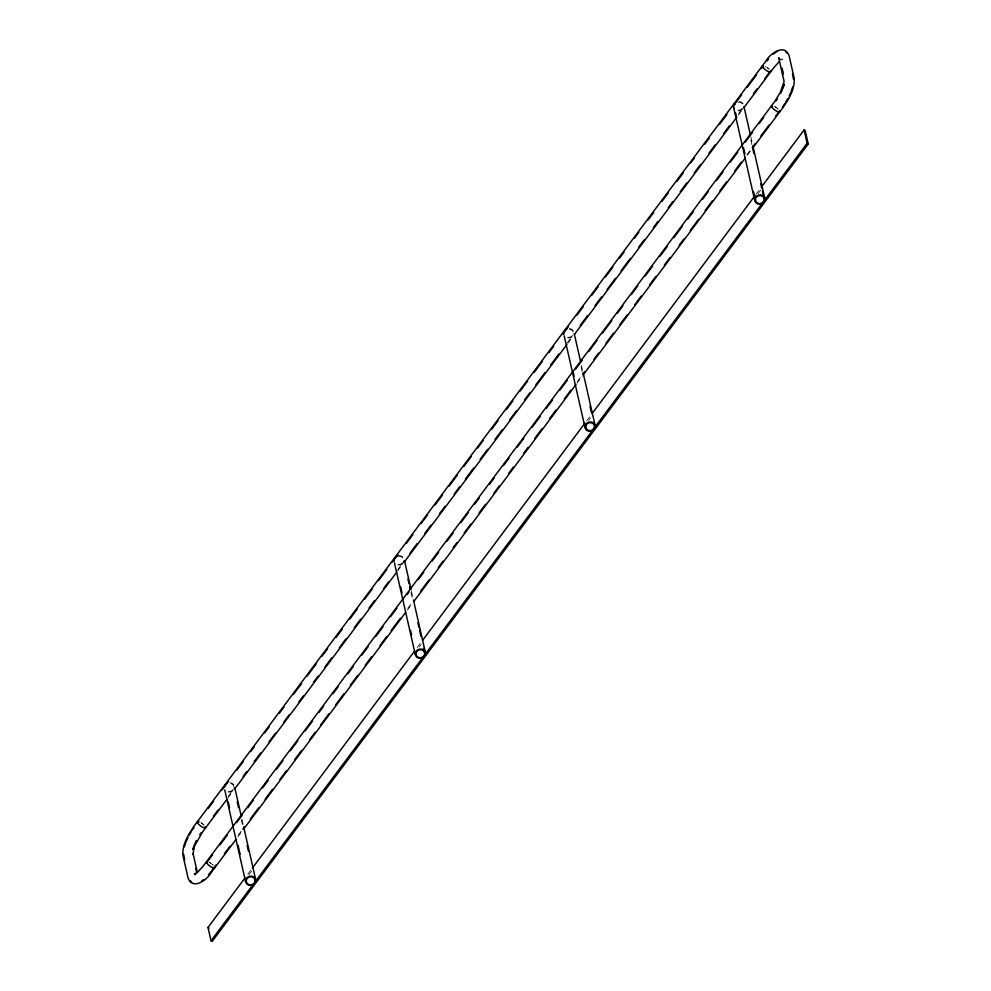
<?xml version="1.0" encoding="UTF-8"?>
<svg xmlns="http://www.w3.org/2000/svg" width="991" height="991" viewBox="0 0 991 991"><rect width="100%" height="100%" fill="white"/><g stroke="black" fill="none" stroke-linecap="round" stroke-linejoin="round"><path stroke-width="0.74" stroke-dasharray="4.96 3.72" d="M228.227 796.368L232.86 790.174M397.75 569.577L402.383 563.384M567.261 342.799L571.894 336.593M738.629 113.531L742.333 108.576M227.905 798.04L232.526 791.834M397.416 571.25L402.978 563.817M567.855 343.22L572.488 337.027M738.295 115.191L742.928 108.998M238.249 835.153L241.953 830.198M407.772 608.363L412.392 602.169M577.282 381.572L581.915 375.378M746.793 154.794L750.497 149.827M237.914 836.813L242.547 830.619M407.437 610.035L412.07 603.829M576.948 383.244L582.51 375.812M747.387 155.215L751.091 150.26M247.8 874.198L251.503 869.243M417.186 647.569L420.89 642.626M586.573 420.952L591.206 414.771M755.96 194.335L759.663 189.38M248.902 874.855L251.677 871.151M419.218 646.999L421.064 644.522M588.604 420.382L590.463 417.905M757.991 193.765L760.766 190.049M781.478 59.163L782.543 59.002M781.49 59.906L782.729 59.708M750.844 136.832L752.553 144.364M750.806 139.991L751.835 144.513M581.457 365.406L582.485 369.928M581.085 367.054L582.113 371.575M411.401 590.97L413.111 598.502M411.017 592.618L412.392 598.638M242.015 819.545L243.39 825.565M241.296 819.681L242.671 825.701M201.024 822.666A5.141 1.486 36.8 0 1 204.121 825.082M767.17 67.438A5.141 1.486 36.8 0 1 769.165 69.122M765.225 66.508A4.41 1.276 36.8 0 1 766.13 67.004M767.084 67.636A4.41 1.276 36.8 0 1 768.793 69.085M201.086 822.964A4.41 1.276 36.8 0 1 203.75 825.045M209.039 862.108A5.141 1.486 36.8 0 1 211.207 863.421M212.272 864.239A5.141 1.486 36.8 0 1 213.214 865.106M774.095 106.148A5.141 1.486 36.8 0 1 778.257 109.146M775.235 107.028A4.41 1.276 36.8 0 1 776.176 107.66M777.08 108.366A4.41 1.276 36.8 0 1 777.885 109.097M209.262 862.492A4.41 1.276 36.8 0 1 211.12 863.619M212.037 864.325A4.41 1.276 36.8 0 1 212.842 865.056M402.445 563.805A5.141 4.67 -12.8 0 1 396.214 564.275M398.283 555.753A5.141 4.67 -12.8 0 1 403.808 558.181M402.755 562.504A4.41 4.001 -12.8 0 1 396.635 563.718M398.407 556.397A4.41 4.001 -12.8 0 1 403.486 559.481M572.166 336.742A5.141 4.67 -12.8 0 1 565.935 337.213M569.342 328.578A5.141 4.67 -12.8 0 1 573.529 331.118M569.28 329.247A4.41 4.001 -12.8 0 1 573.256 333.459M572.476 335.441A4.41 4.001 -12.8 0 1 566.356 336.655M232.724 790.868A5.141 4.67 -12.8 0 1 227.67 791.871M229.9 782.717A5.141 4.67 -12.8 0 1 234.087 785.244M233.034 789.579A4.41 4.001 -12.8 0 1 226.914 790.781M230.953 783.571A4.41 4.001 -12.8 0 1 233.765 786.544M742.792 108.737A5.141 4.67 -12.8 0 1 736.846 110.67M739.063 101.516A5.141 4.67 -12.8 0 1 743.25 104.055M742.197 108.378A4.41 4.001 -12.8 0 1 736.078 109.592M737.849 102.271A4.41 4.001 -12.8 0 1 742.94 105.343"/><path stroke-width="1.49" d="M184.326 846.909L185.775 842.66M192.972 848.63L192.749 849.349L194.224 845.1M784.166 84.991L784.389 84.285L782.915 88.521M792.812 86.713L791.363 90.974M186.197 841.47L187.968 837.643M194.756 843.948L196.354 840.504M780.784 93.117L782.382 89.673M789.17 95.978L790.942 92.151M189.293 835.079L191.498 831.214M785.64 102.42L787.845 98.555M192.316 830.012L193.951 827.621M199.748 834.769L201.26 832.551M775.879 101.07L777.39 98.865M782.37 107.201L784.822 103.609M208.11 808.582L213.672 801.137M222.009 789.988L228.487 781.317M236.824 770.156L243.315 761.484M250.723 751.574L254.427 746.619M264.622 732.981L269.242 726.787M279.437 713.148L284.07 706.955M293.336 694.567L301.673 683.406M307.222 675.973L316.488 663.586M322.05 656.141L327.6 648.709M335.937 637.56L342.428 628.889M349.835 618.966L357.243 609.056M364.663 599.134L372.071 589.224M378.55 580.553L386.886 569.391M392.448 561.959L398.01 554.526M406.347 543.378L412.826 534.694M421.163 523.545L427.641 514.874M435.061 504.952L442.469 495.042M448.948 486.37L457.285 475.209M463.776 466.538L471.183 456.628M477.662 447.944L483.224 440.512M491.561 429.363L498.052 420.68M506.389 409.531L512.867 400.86M520.275 390.937L527.683 381.027M534.174 372.356L542.511 361.195M548.989 352.523L553.622 346.33M562.888 333.93L568.45 326.497M576.787 315.349L583.265 306.665M591.602 295.516L598.093 286.845M605.501 276.923L612.909 267.013M619.387 258.341L624.02 252.148M634.215 238.509L638.848 232.315M648.114 219.915L653.664 212.483M662 201.334L668.491 192.65M676.828 181.502L683.307 172.83M690.715 162.908L694.418 157.953M704.613 144.327L709.246 138.133M719.429 124.494L726.849 114.584M733.328 105.901L741.664 94.752M747.226 87.319L756.492 74.92M761.113 68.726L762.971 66.248M213.412 816.2L218.045 810.006M243.055 776.548L246.759 771.58M254.167 761.67L260.658 752.999M268.995 741.838L275.473 733.167M283.81 722.018L289.372 714.573M298.638 702.185L303.258 695.992M313.453 682.353L318.086 676.159M324.565 667.488L331.985 657.566M339.393 647.656L345.871 638.984M354.208 627.823L360.699 619.152M369.036 608.003L374.586 600.558M383.851 588.171L388.484 581.977M409.791 553.474L417.199 543.563M424.606 533.641L431.097 524.97M439.434 513.821L444.984 506.376M454.25 493.989L459.812 486.556M465.374 479.111L473.71 467.963M480.189 459.291L487.597 449.369M495.005 439.459L502.425 429.549M509.832 419.627L516.311 410.955M524.648 399.807L530.21 392.362M535.772 384.929L545.025 372.542M550.587 365.097L558.924 353.948M580.231 325.444L587.638 315.534M595.046 305.612L601.537 296.941M607.099 289.508L615.436 278.347M620.985 270.915L630.251 258.527M638.588 247.366L644.15 239.933M653.403 227.546L658.036 221.34M668.231 207.714L672.864 201.52M680.272 191.597L686.751 182.926M694.171 173.016L700.649 164.333M708.986 153.184L715.477 144.513M723.814 133.351L729.364 125.919M753.445 93.699L757.161 88.744M764.569 78.834L770.118 71.389M226.976 799.279L202.61 831.87L194.88 845.397L193.418 849.609L193.691 848.779L193.109 854.738L193.059 853.548L197.407 872.65M234.384 789.356L396.487 572.488M403.894 562.578L566.926 344.459M574.334 334.549L736.449 117.669M743.857 107.759L773.773 67.735L779.223 61.665M207.02 862.232L212.57 854.799M219.977 844.877L227.397 834.967M236.651 822.58L242.213 815.135M247.775 807.702L253.324 800.27M262.59 787.87L268.152 780.437M276.489 769.289L282.968 760.617M290.388 750.695L297.796 740.785M305.203 730.875L312.611 720.952M319.102 712.281L323.735 706.087M332.988 693.688L338.55 686.255M347.816 673.868L353.366 666.423M361.703 655.274L368.194 646.603M375.601 636.68L383.009 626.77M390.429 616.86L396.908 608.177M407.103 594.55L408.949 592.073M418.214 579.673L423.776 572.241M432.113 561.092L438.592 552.408M446.929 541.259L453.407 532.588M460.827 522.666L468.235 512.756M474.714 504.085L479.347 497.878M489.542 484.252L494.175 478.058M503.428 465.659L508.99 458.226M517.327 447.077L523.818 438.394M532.155 427.245L540.491 416.096M546.041 408.651L552.532 399.98M559.94 390.07L567.347 380.148M575.684 368.999L582.175 360.328M588.654 351.644L596.991 340.495M602.553 333.063L611.806 320.663M617.368 313.23L622.93 305.798M631.267 294.637L637.746 285.965M645.153 276.055L652.573 266.145M659.981 256.223L667.389 246.313M673.88 237.642L682.217 226.481M687.766 219.048L693.328 211.616M702.594 199.216L708.144 191.783M716.481 180.635L722.972 171.951M730.379 162.041L737.787 152.131M745.195 142.208L752.615 132.298M759.094 123.627L763.727 117.421M211.801 870.532L216.026 864.895M224.362 853.747L229.912 846.302M242.882 828.959L244.74 826.482M250.289 819.049L258.626 807.888M265.117 799.217L272.525 789.294M279.933 779.384L286.424 770.713M294.761 759.552L301.239 750.881M309.576 739.732L315.138 732.299M320.688 724.855L329.024 713.706M335.515 705.035L343.852 693.873M350.331 685.202L357.751 675.292M365.159 665.37L371.637 656.699M379.974 645.55L386.465 636.866M391.098 630.672L400.352 618.285M420.729 591.02L429.066 579.859M438.332 567.471L442.965 561.278M453.16 547.639L456.863 542.684M464.271 532.774L470.75 524.09M479.087 512.942L485.578 504.27M493.914 493.109L499.476 485.677M508.73 473.289L513.363 467.083M523.558 453.457L528.191 447.263M534.669 438.579L542.077 428.669M549.497 418.759L555.976 410.076M564.313 398.927L570.791 390.256M582.844 374.14L584.69 371.662M593.956 359.275L598.589 353.069M605.996 343.159L613.404 333.249M619.895 324.565L627.303 314.655M634.711 304.745L641.202 296.061M649.539 284.913L656.017 276.241M664.354 265.08L669.916 257.648M679.169 245.26L683.802 239.066M690.293 230.383L698.63 219.234M705.109 210.563L712.517 200.64M719.937 190.73L726.415 182.059M734.752 170.898L741.243 162.227M752.355 147.349L755.13 143.633M760.692 136.201L769.028 125.052M775.507 116.368L779.211 111.413A4.41 1.276 36.8 0 1 778.468 111.661M236.069 839.303L211.603 872.018C207.59 879.822 192.403 890.76 188.017 877.766L182.926 855.344C182.084 844.505 188.352 834.633 194.174 825.998L765.535 61.603C769.549 53.811 784.723 42.861 789.121 55.855L794.212 78.289C795.055 89.116 788.786 99.001 782.964 107.623L752.949 147.783M243.476 829.38L405.579 612.512M413.916 601.351L576.019 384.483M583.426 374.573L745.542 157.693M761.522 186.915L804.097 129.945L805.2 130.614L808.235 143.955L212.136 941.45L211.033 940.781L207.999 927.44L245.025 877.902M252.432 868.005L414.411 651.285M422.748 640.149L584.727 423.43M592.135 413.532L755.043 195.574M211.033 940.781L252.68 885.062M255.467 881.346L807.132 143.286L804.097 129.945M766.972 60.996L768.682 58.927M208.457 874.706L211.021 871.585M773.476 54.022L775.606 52.535M201.532 881.098L203.663 879.599M776.671 51.792L777.551 51.359M195.648 873.728L194.409 873.913L197.915 871.956L203.366 865.899L774.528 101.763L780.14 92.782L784.116 81.497L778.666 57.751L780.4 59.609M194.595 874.619L195.661 874.458M807.132 143.286L808.235 143.955M207.999 927.44L209.101 928.109M785.504 51.445L786.978 53.031M191.635 882.188L190.161 880.59M792.478 73.929L793.531 79.429M782.122 68.181L783.46 74.065M743.993 106.718L750.15 133.822M752.887 145.875L764.866 198.596A5.141 4.67 -12.8 0 1 758.053 204.059A5.141 4.67 -12.8 0 1 756.542 196.119A5.141 4.67 -12.8 0 1 764.866 198.596M752.516 147.523L753.891 153.543M760.729 183.669L761.757 188.191M762.438 191.201L764.148 198.733A4.41 4.001 -12.8 0 1 758.313 203.428A4.41 4.001 -12.8 0 1 757.013 196.614A4.41 4.001 -12.8 0 1 764.148 198.733M735.644 113.085L736.672 117.607M743.51 147.721L744.885 153.754M753.445 191.412L755.489 200.442M733.563 107.201L754.77 200.591M574.272 333.781L580.429 360.885M583.166 372.938L595.145 425.659A5.141 4.67 -12.8 0 1 588.332 431.122A5.141 4.67 -12.8 0 1 586.821 423.182A5.141 4.67 -12.8 0 1 595.145 425.659M589.979 406.223L591.354 412.244M573.108 371.774L574.136 376.295M584.74 422.996L585.768 427.505M564.176 335.776L585.049 427.654M404.551 560.844L411.054 589.459M413.445 600.001L425.424 652.722A5.141 4.67 -12.8 0 1 418.611 658.185A5.141 4.67 -12.8 0 1 417.1 650.245A5.141 4.67 -12.8 0 1 425.424 652.722M407.945 579.054L408.961 583.575M409.655 586.585L410.336 589.608M417.868 622.744L418.896 627.253M419.577 630.276L420.94 636.296M423.677 648.349L424.705 652.858A4.41 4.001 -12.8 0 1 418.859 657.553A4.41 4.001 -12.8 0 1 417.558 650.74A4.41 4.001 -12.8 0 1 424.705 652.858M400.649 586.796L402.024 592.816M410.571 630.474L411.599 634.996M415.365 651.558L416.047 654.568M394.455 562.838L415.328 654.717M234.83 787.907L241.333 816.522M243.724 827.076L255.703 879.785A5.141 4.67 -12.8 0 1 248.89 885.248A5.141 4.67 -12.8 0 1 247.378 877.308A5.141 4.67 -12.8 0 1 255.703 879.785M237.196 801.608L238.558 807.628M247.118 845.286L248.481 851.306M254.303 876.911L254.984 879.934A4.41 4.001 -12.8 0 1 249.137 884.616A4.41 4.001 -12.8 0 1 247.837 877.803A4.41 4.001 -12.8 0 1 254.984 879.934M228.19 801.806L229.565 807.838M238.113 845.484L240.169 854.527M224.734 789.901L245.607 881.779M195.685 868.389L196.354 871.324M184.66 859.692L183.608 854.192M770.465 70.72A5.141 1.486 36.8 0 1 765.932 70.2A5.141 1.486 36.8 0 1 763.243 65.53M205.422 826.68A5.141 1.486 36.8 0 1 203.378 827.634A5.141 1.486 36.8 0 1 197.903 823.372A5.141 1.486 36.8 0 1 198.993 821.688M198.175 821.985A4.41 1.276 36.8 0 1 198.671 821.96M205.087 826.952A4.41 1.276 36.8 0 1 204.815 827.572M763.64 67.846A4.41 1.276 36.8 0 1 763.181 67.19M779.558 110.744A5.141 1.486 36.8 0 1 775.024 110.224A5.141 1.486 36.8 0 1 772.336 105.554M214.514 866.704A5.141 1.486 36.8 0 1 209.968 866.184A5.141 1.486 36.8 0 1 207.292 861.513M772.051 106.669A4.41 1.276 36.8 0 1 772.323 106.049M404.266 560.559A5.141 4.67 -12.8 0 1 403.969 561.761M394.121 561.327A5.141 4.67 -12.8 0 1 397.007 556.162M563.842 334.264A5.141 4.67 -12.8 0 1 566.728 329.099M234.545 787.622A5.141 4.67 -12.8 0 1 234.248 788.824M224.338 787.176A5.141 4.67 -12.8 0 1 227.286 783.224M733.959 108.353A5.141 4.67 -12.8 0 1 735.322 102.73M734.48 104.972A4.41 4.001 -12.8 0 1 735.012 104.03M588.592 430.49A4.41 4.001 -12.8 0 0 594.427 425.796A4.41 4.001 -12.8 0 0 587.279 423.677A4.41 4.001 -12.8 0 0 588.592 430.49"/></g></svg>
